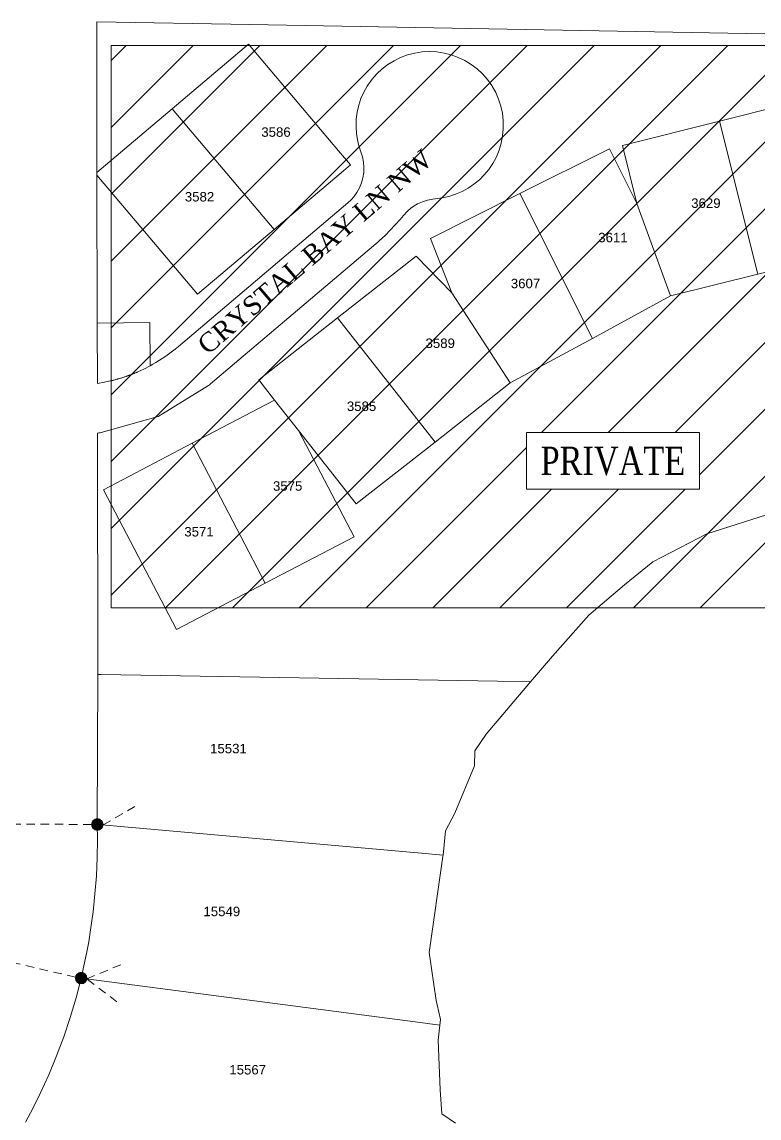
# Model space of a CAD drawing. Header units: feet. Extents: x 865220 to 2774701, y -2240498 to 961524.
# Drawn here: x 2768045 to 2768435, y 956633 to 957213 of the extents above; entities that cross this region are included whole.
import ezdxf

# ---------------------------------------------------------------- set-up
doc = ezdxf.new("R2010")
doc.units = ezdxf.units.FT
doc.header["$LTSCALE"] = 0.015
doc.header["$MEASUREMENT"] = 0
doc.linetypes.add('DASHED', pattern=[5, 3, -2])
for name, color, linetype, lineweight in [('DROP BURIED', 7, 'DASHED', 5), ('Parcels', 7, 'Continuous', 0), ('PROP_TEL', 6, 'Continuous', 5), ('RUNNING LINE (UNDERGROUND)', 10, 'Continuous', 40)]:
    doc.layers.add(name, color=color, linetype=linetype, lineweight=lineweight)
for name, color, linetype in [('NOTES', 7, 'Continuous'), ('Scott County Addresses', 7, 'Continuous'), ('STREET NAME', 7, 'Continuous'), ('TERMINAL SERVING AREAS', 1, 'Continuous')]:
    doc.layers.add(name, color=color, linetype=linetype)
doc.styles.add('Dimensions 100', font='arial.ttf')
doc.styles.add('SIMPLEX', font='times.ttf', dxfattribs={"width": 0.8})
doc.styles.get("Standard").update_dxf_attribs({"font": 'times.ttf'})

# ---------------------------------------------------------------- blocks, each defined once
blk = doc.blocks.new('ACMAP_ANN_TEMPLATE_Scott County Address')
at = {"layer": 'Scott County Addresses', "style": 'Dimensions 100'}
blk.add_attdef('ScottCountyAddress', (0, 0), '', height=50, dxfattribs=at)
blk = doc.blocks.new('Proposed FlowerPot')
at = {"lineweight": 5, "ltscale": 100, "true_color": 0xffffff}
h = blk.add_hatch(color=7, dxfattribs=at)
h.dxf.hatch_style = 1
h.paths.add_polyline_path([(-0.06, 0, 0.414214), (0, -0.06, 0.414214), (0.06, 0, 0.414214), (0, 0.06, 0.414214)])
at = {"lineweight": 5, "ltscale": 100}
blk.add_circle((0, 0), 0.0604, dxfattribs=at)
at = {"layer": 'RUNNING LINE (UNDERGROUND)', "color": 6, "lineweight": 5, "const_width": 0.00907, "flags": 128}
blk.add_lwpolyline([(-0.06, 0, -0.414214), (0, 0.06, -0.414214), (0.06, 0, -0.414214), (0, -0.06, -0.414214), (-0.06, 0)], format="xyb", dxfattribs=at)
at = {"color": 18, "linetype": 'ByBlock', "lineweight": 5, "ltscale": 100, "true_color": 0x000000, "style": 'Dimensions 100'}
blk.add_text('F', height=0.0744, dxfattribs=at).set_placement((-0.029, -0.037))

msp = doc.modelspace()

# ---------------------------------------------------------------- hatches: boundary and pattern name
at = {"layer": 'NOTES', "lineweight": 5, "ltscale": 100}
h = msp.add_hatch(dxfattribs=at)
h.set_pattern_fill('ANSI31', color=1, scale=200)
h.paths.add_polyline_path([(2768092.59, 957200.09), (2768581.68, 957200.09), (2768581.68, 956902.66), (2768092.59, 956902.66)])

# ---------------------------------------------------------------- linework, layer by layer
at = {"layer": 'DROP BURIED', "lineweight": 5, "ltscale": 100}
for points in [[(2768088.25, 956787.79), (2768105.57, 956797.79)], [(2768095.53, 956694.25), (2768079.66, 956706.42), (2768098.13, 956714.08)]]:
    msp.add_lwpolyline(points, dxfattribs=at)
at = {"layer": 'DROP BURIED', "lineweight": 5, "ltscale": 100, "flags": 128}
for points in [[(2768082.21, 956788.05), (2768002.31, 956788.51)], [(2768073.68, 956707.3), (2767995.74, 956725.43), (2767997.41, 956732.59)]]:
    msp.add_lwpolyline(points, dxfattribs=at)
at = {"layer": 'Parcels', "lineweight": 5}
for p, q in [((2768165.99, 957211.09), (2768084.91, 957212.54)), ((2768084.91, 957212.54), (2768084.91, 957212.03)), ((2768084.91, 957212.03), (2768085.05, 957132.96)), ((2768578.92, 957203.71), (2768165.99, 957211.09)), ((2768165.99, 957211.09), (2768165.99, 957211.09)), ((2768165.26, 957200.77), (2768124.79, 957166.56)), ((2768212.9, 957144.42), (2768165.26, 957200.77)), ((2768260.93, 957196.85), (2768257.02, 957196.64)), ((2768257.02, 957196.64), (2768260.93, 957196.85)), ((2768264.83, 957196.66), (2768260.93, 957196.85)), ((2768260.93, 957196.85), (2768264.83, 957196.66)), ((2768238.94, 957189.96), (2768242.18, 957191.97)), ((2768245.69, 957193.69), (2768242.18, 957191.97)), ((2768242.18, 957191.97), (2768245.69, 957193.69)), ((2768249.36, 957195.05), (2768245.69, 957193.69)), ((2768253.15, 957196.04), (2768249.36, 957195.05)), ((2768257.02, 957196.64), (2768253.15, 957196.04)), ((2768268.71, 957196.09), (2768264.83, 957196.66)), ((2768264.83, 957196.66), (2768268.71, 957196.09)), ((2768268.71, 957196.09), (2768272.5, 957195.13)), ((2768272.5, 957195.13), (2768276.18, 957193.8)), ((2768279.71, 957192.1), (2768276.18, 957193.8)), ((2768276.18, 957193.8), (2768279.71, 957192.1)), ((2768283.04, 957190.06), (2768279.71, 957192.1)), ((2768235.91, 957187.65), (2768233.12, 957185.05)), ((2768235.91, 957187.65), (2768238.94, 957189.96)), ((2768286.16, 957187.7), (2768283.04, 957190.06)), ((2768283.04, 957190.06), (2768286.16, 957187.7)), ((2768289.03, 957185.03), (2768286.16, 957187.7)), ((2768286.16, 957187.7), (2768289.03, 957185.03)), ((2768230.59, 957182.19), (2768228.36, 957179.1)), ((2768228.36, 957179.1), (2768230.59, 957182.19)), ((2768233.12, 957185.05), (2768230.59, 957182.19)), ((2768230.59, 957182.19), (2768233.12, 957185.05)), ((2768291.61, 957182.09), (2768289.03, 957185.03)), ((2768289.03, 957185.03), (2768291.61, 957182.09)), ((2768291.61, 957182.09), (2768293.89, 957178.91)), ((2768226.23, 957175.38), (2768224.72, 957171.98)), ((2768224.72, 957171.98), (2768226.23, 957175.38)), ((2768226.23, 957175.38), (2768228.06, 957178.63)), ((2768228.06, 957178.63), (2768228.36, 957179.1)), ((2768294.1, 957178.58), (2768293.89, 957178.91)), ((2768293.89, 957178.91), (2768294.1, 957178.58)), ((2768295.98, 957175.22), (2768294.1, 957178.58)), ((2768297.52, 957171.69), (2768295.98, 957175.22)), ((2768223.54, 957168.45), (2768222.7, 957164.82)), ((2768222.7, 957164.82), (2768223.54, 957168.45)), ((2768224.72, 957171.98), (2768223.54, 957168.45)), ((2768223.54, 957168.45), (2768224.72, 957171.98)), ((2768298.71, 957168.03), (2768297.52, 957171.69)), ((2768298.71, 957168.03), (2768299.53, 957164.27)), ((2768465.8, 957172.99), (2768414.39, 957160.12)), ((2768414.39, 957160.12), (2768465.8, 957172.99)), ((2768124.79, 957166.56), (2768085.05, 957132.96)), ((2768124.79, 957166.56), (2768178.7, 957102.8)), ((2768222.21, 957161.13), (2768222.7, 957164.82)), ((2768299.97, 957160.45), (2768299.53, 957164.27)), ((2768299.53, 957164.27), (2768299.97, 957160.45)), ((2768222.08, 957156.94), (2768222.15, 957160.31)), ((2768222.3, 957153.58), (2768222.08, 957156.94)), ((2768222.15, 957160.31), (2768222.21, 957161.13)), ((2768300.01, 957159.89), (2768299.97, 957160.45)), ((2768299.97, 957160.45), (2768300.01, 957159.89)), ((2768300.01, 957159.89), (2768300.02, 957156.04)), ((2768362.98, 957147.26), (2768414.39, 957160.12)), ((2768434.65, 957079.13), (2768414.39, 957160.12)), ((2768414.39, 957160.12), (2768434.65, 957079.13)), ((2768222.81, 957150.26), (2768222.3, 957153.58)), ((2768299.65, 957152.21), (2768298.91, 957148.44)), ((2768300.02, 957156.04), (2768299.65, 957152.21)), ((2768222.81, 957150.26), (2768223.61, 957146.99)), ((2768223.61, 957146.99), (2768222.81, 957150.26)), ((2768223.61, 957146.99), (2768224.69, 957143.8)), ((2768224.69, 957143.8), (2768223.61, 957146.99)), ((2768296.32, 957141.19), (2768297.79, 957144.75)), ((2768297.79, 957144.75), (2768298.91, 957148.44)), ((2768298.91, 957148.44), (2768297.79, 957144.75)), ((2768308.82, 957121.72), (2768356.22, 957145.42)), ((2768356.22, 957145.42), (2768370.67, 957116.52)), ((2768370.67, 957116.52), (2768362.98, 957147.26)), ((2768212.9, 957144.42), (2768212.9, 957144.42)), ((2768212.9, 957144.42), (2768219.17, 957137.01)), ((2768225.54, 957141.14), (2768224.69, 957143.8)), ((2768225.54, 957141.14), (2768226.08, 957138.39)), ((2768226.08, 957138.39), (2768225.54, 957141.14)), ((2768296.15, 957140.84), (2768294.38, 957137.59)), ((2768296.15, 957140.84), (2768296.32, 957141.19)), ((2768296.32, 957141.19), (2768296.15, 957140.84)), ((2768178.7, 957102.8), (2768215.39, 957133.82)), ((2768219.17, 957137.01), (2768215.39, 957133.82)), ((2768226.3, 957135.61), (2768226.08, 957138.39)), ((2768226.3, 957135.61), (2768226.19, 957132.81)), ((2768226.19, 957132.81), (2768226.3, 957135.61)), ((2768289.96, 957131.66), (2768292.31, 957134.52)), ((2768292.31, 957134.52), (2768289.96, 957131.66)), ((2768292.31, 957134.52), (2768294.38, 957137.59)), ((2768294.38, 957137.59), (2768292.31, 957134.52)), ((2768085.05, 957132.96), (2768085.05, 957131.49)), ((2768085.05, 957131.49), (2768138.23, 957068.58)), ((2768085.05, 957131.49), (2768085.19, 957053.29)), ((2768225, 957127.36), (2768223.94, 957124.77)), ((2768223.94, 957124.77), (2768225, 957127.36)), ((2768225.75, 957130.05), (2768225, 957127.36)), ((2768225, 957127.36), (2768225.75, 957130.05)), ((2768225.75, 957130.05), (2768226.19, 957132.81)), ((2768284.5, 957126.68), (2768287.35, 957129.04)), ((2768287.35, 957129.04), (2768289.96, 957131.66)), ((2768222.59, 957122.33), (2768220.96, 957120.06)), ((2768220.96, 957120.06), (2768222.59, 957122.33)), ((2768222.59, 957122.33), (2768223.94, 957124.77)), ((2768308.82, 957121.72), (2768261.42, 957098.01)), ((2768261.42, 957098.01), (2768308.82, 957121.72)), ((2768274.79, 957121.35), (2768278.19, 957122.82)), ((2768278.19, 957122.82), (2768274.79, 957121.35)), ((2768278.19, 957122.82), (2768281.44, 957124.6)), ((2768281.44, 957124.6), (2768278.19, 957122.82)), ((2768281.44, 957124.6), (2768284.5, 957126.68)), ((2768284.5, 957126.68), (2768281.44, 957124.6)), ((2768308.82, 957121.72), (2768347.11, 957045.15)), ((2768217.82, 957116.84), (2768128.25, 957040.9)), ((2768128.25, 957040.9), (2768217.82, 957116.84)), ((2768217.82, 957116.84), (2768219.47, 957118.38)), ((2768220.96, 957120.06), (2768219.47, 957118.38)), ((2768219.47, 957118.38), (2768220.96, 957120.06)), ((2768251.33, 957114.19), (2768253.75, 957115.8)), ((2768253.75, 957115.8), (2768251.33, 957114.19)), ((2768254.55, 957116.24), (2768253.75, 957115.8)), ((2768254.55, 957116.24), (2768257.19, 957117.44)), ((2768257.19, 957117.44), (2768254.55, 957116.24)), ((2768259.96, 957118.31), (2768257.19, 957117.44)), ((2768259.96, 957118.31), (2768262.81, 957118.85)), ((2768263.99, 957118.97), (2768262.81, 957118.85)), ((2768263.99, 957118.97), (2768267.66, 957119.42)), ((2768271.27, 957120.22), (2768267.66, 957119.42)), ((2768271.27, 957120.22), (2768274.79, 957121.35)), ((2768274.79, 957121.35), (2768271.27, 957120.22)), ((2768388.53, 957067.59), (2768370.67, 957116.52)), ((2768370.67, 957116.52), (2768370.67, 957116.52)), ((2768245.43, 957108.09), (2768247.16, 957110.17)), ((2768247.16, 957110.17), (2768245.43, 957108.09)), ((2768247.16, 957110.17), (2768249.12, 957112.31)), ((2768249.12, 957112.31), (2768251.33, 957114.19)), ((2768242.86, 957105.18), (2768240.19, 957102.36)), ((2768242.86, 957105.18), (2768245.43, 957108.09)), ((2768245.43, 957108.09), (2768242.86, 957105.18)), ((2768138.23, 957068.58), (2768178.7, 957102.8)), ((2768178.7, 957102.8), (2768178.7, 957102.8)), ((2768234.57, 957097), (2768237.43, 957099.63)), ((2768237.43, 957099.63), (2768234.57, 957097)), ((2768240.19, 957102.36), (2768237.43, 957099.63)), ((2768145.07, 957021.07), (2768232.53, 957095.23)), ((2768232.53, 957095.23), (2768233.56, 957096.11)), ((2768233.56, 957096.11), (2768232.53, 957095.23)), ((2768234.57, 957097), (2768233.56, 957096.11)), ((2768261.42, 957098.01), (2768272.73, 957069.33)), ((2768272.73, 957069.33), (2768261.42, 957098.01)), ((2768253.93, 957088.71), (2768212.28, 957055.96)), ((2768212.28, 957055.96), (2768253.93, 957088.71)), ((2768272.73, 957069.33), (2768253.93, 957088.71)), ((2768253.93, 957088.71), (2768272.73, 957069.33)), ((2768434.65, 957079.13), (2768481.55, 957090.86)), ((2768434.65, 957079.13), (2768388.53, 957067.59)), ((2768434.65, 957079.13), (2768434.65, 957079.13)), ((2768303.69, 957021.63), (2768272.73, 957069.33)), ((2768272.73, 957069.33), (2768272.73, 957069.33)), ((2768272.73, 957069.33), (2768303.69, 957021.63)), ((2768388.53, 957067.59), (2768347.11, 957045.15)), ((2768112.92, 957053.52), (2768085.19, 957053.29)), ((2768085.19, 957053.29), (2768085.25, 957021.28)), ((2768113.11, 957030.59), (2768112.92, 957053.52)), ((2768170.62, 957023.2), (2768212.28, 957055.96)), ((2768263.89, 956990.33), (2768212.28, 957055.96)), ((2768212.28, 957055.96), (2768263.89, 956990.33)), ((2768128.25, 957040.9), (2768127.34, 957040.14)), ((2768127.34, 957040.14), (2768128.25, 957040.9)), ((2768303.69, 957021.63), (2768347.11, 957045.15)), ((2768347.11, 957045.15), (2768303.69, 957021.63)), ((2768347.11, 957045.15), (2768347.11, 957045.15)), ((2768121.44, 957035.68), (2768116.2, 957032.33)), ((2768126.43, 957039.39), (2768121.44, 957035.68)), ((2768127.34, 957040.14), (2768126.43, 957039.39)), ((2768109.89, 957028.95), (2768106.6, 957027.44)), ((2768113.11, 957030.59), (2768109.89, 957028.95)), ((2768109.89, 957028.95), (2768113.11, 957030.59)), ((2768114.67, 957031.44), (2768113.11, 957030.59)), ((2768113.11, 957030.59), (2768114.67, 957031.44)), ((2768113.11, 957030.59), (2768113.11, 957030.59)), ((2768116.2, 957032.33), (2768114.67, 957031.44)), ((2768114.67, 957031.44), (2768116.2, 957032.33)), ((2768093.21, 957022.89), (2768092.92, 957022.82)), ((2768092.92, 957022.82), (2768093.21, 957022.89)), ((2768093.51, 957022.96), (2768093.21, 957022.89)), ((2768093.8, 957023.04), (2768093.51, 957022.96)), ((2768094.09, 957023.12), (2768093.8, 957023.04)), ((2768093.8, 957023.04), (2768094.09, 957023.12)), ((2768094.67, 957023.27), (2768094.09, 957023.12)), ((2768094.96, 957023.35), (2768094.67, 957023.27)), ((2768094.96, 957023.35), (2768095.25, 957023.43)), ((2768095.54, 957023.51), (2768095.25, 957023.43)), ((2768095.25, 957023.43), (2768095.54, 957023.51)), ((2768095.83, 957023.59), (2768095.54, 957023.51)), ((2768095.54, 957023.51), (2768095.83, 957023.59)), ((2768096.12, 957023.68), (2768095.83, 957023.59)), ((2768096.41, 957023.76), (2768096.12, 957023.68)), ((2768096.12, 957023.68), (2768096.41, 957023.76)), ((2768096.99, 957023.93), (2768096.41, 957023.76)), ((2768096.41, 957023.76), (2768096.99, 957023.93)), ((2768096.99, 957023.93), (2768097.57, 957024.11)), ((2768097.57, 957024.11), (2768097.85, 957024.19)), ((2768097.85, 957024.19), (2768098.14, 957024.28)), ((2768098.43, 957024.38), (2768098.14, 957024.28)), ((2768098.14, 957024.28), (2768098.43, 957024.38)), ((2768098.71, 957024.47), (2768098.43, 957024.38)), ((2768098.43, 957024.38), (2768098.71, 957024.47)), ((2768099.29, 957024.65), (2768098.71, 957024.47)), ((2768098.71, 957024.47), (2768099.29, 957024.65)), ((2768099.57, 957024.75), (2768099.29, 957024.65)), ((2768099.86, 957024.84), (2768099.57, 957024.75)), ((2768099.57, 957024.75), (2768099.86, 957024.84)), ((2768099.86, 957024.84), (2768100.43, 957025.04)), ((2768100.71, 957025.14), (2768100.43, 957025.04)), ((2768100.43, 957025.04), (2768100.71, 957025.14)), ((2768101, 957025.24), (2768100.71, 957025.14)), ((2768100.71, 957025.14), (2768101, 957025.24)), ((2768101.28, 957025.34), (2768101, 957025.24)), ((2768101, 957025.24), (2768101.28, 957025.34)), ((2768101.28, 957025.34), (2768101.56, 957025.44)), ((2768101.85, 957025.54), (2768101.56, 957025.44)), ((2768101.56, 957025.44), (2768101.85, 957025.54)), ((2768101.85, 957025.54), (2768102.13, 957025.65)), ((2768102.13, 957025.65), (2768102.41, 957025.75)), ((2768102.69, 957025.86), (2768102.41, 957025.75)), ((2768102.41, 957025.75), (2768102.69, 957025.86)), ((2768103.26, 957026.07), (2768102.69, 957025.86)), ((2768102.69, 957025.86), (2768103.26, 957026.07)), ((2768103.54, 957026.18), (2768103.26, 957026.07)), ((2768103.26, 957026.07), (2768103.54, 957026.18)), ((2768103.82, 957026.29), (2768103.54, 957026.18)), ((2768103.54, 957026.18), (2768103.82, 957026.29)), ((2768103.82, 957026.29), (2768104.1, 957026.4)), ((2768104.38, 957026.51), (2768104.1, 957026.4)), ((2768104.66, 957026.63), (2768104.38, 957026.51)), ((2768104.38, 957026.51), (2768104.66, 957026.63)), ((2768104.94, 957026.74), (2768104.66, 957026.63)), ((2768105.49, 957026.97), (2768104.94, 957026.74)), ((2768105.77, 957027.09), (2768105.49, 957026.97)), ((2768105.49, 957026.97), (2768105.77, 957027.09)), ((2768106.05, 957027.2), (2768105.77, 957027.09)), ((2768105.77, 957027.09), (2768106.05, 957027.2)), ((2768106.33, 957027.32), (2768106.05, 957027.2)), ((2768106.6, 957027.44), (2768106.33, 957027.32)), ((2768170.62, 957023.2), (2768179.04, 957012.49)), ((2768179.04, 957012.49), (2768170.62, 957023.2)), ((2768089.1, 957021.96), (2768085.25, 957021.28)), ((2768092.92, 957022.82), (2768089.1, 957021.96)), ((2768089.1, 957021.96), (2768092.92, 957022.82)), ((2768117.41, 957003.79), (2768144.01, 957020.18)), ((2768144.01, 957020.18), (2768117.41, 957003.79)), ((2768144.01, 957020.18), (2768144.54, 957020.63)), ((2768144.54, 957020.63), (2768144.01, 957020.18)), ((2768145.07, 957021.07), (2768144.54, 957020.63)), ((2768303.69, 957021.63), (2768263.89, 956990.33)), ((2768135.38, 956989.66), (2768179.04, 957012.49)), ((2768191.6, 956996.52), (2768179.04, 957012.49)), ((2768179.04, 957012.49), (2768191.6, 956996.52)), ((2768087.34, 956995.31), (2768117.41, 957003.79)), ((2768085.98, 956995.14), (2768085.29, 956995.05)), ((2768085.29, 956995.05), (2768085.29, 956995.05)), ((2768085.29, 956995.05), (2768085.51, 956867.36)), ((2768085.98, 956995.14), (2768086.66, 956995.22)), ((2768086.66, 956995.22), (2768087.34, 956995.31)), ((2768221.03, 956940.23), (2768191.6, 956996.52)), ((2768191.6, 956996.52), (2768191.6, 956996.52)), ((2768191.6, 956996.52), (2768222.23, 956957.57)), ((2768222.23, 956957.57), (2768191.6, 956996.52)), ((2768088.42, 956965.1), (2768135.38, 956989.66)), ((2768174.07, 956915.67), (2768135.38, 956989.66)), ((2768222.23, 956957.57), (2768263.89, 956990.33)), ((2768263.89, 956990.33), (2768263.89, 956990.33)), ((2768088.42, 956965.1), (2768127.11, 956891.12)), ((2768407.72, 956941.7), (2768443.16, 956953.06)), ((2768379.03, 956927.04), (2768407.72, 956941.7)), ((2768174.07, 956915.67), (2768221.03, 956940.23)), ((2768221.03, 956940.23), (2768174.07, 956915.67)), ((2768364.06, 956914.73), (2768379.03, 956927.04)), ((2768174.07, 956915.67), (2768127.11, 956891.12)), ((2768174.07, 956915.67), (2768174.07, 956915.67)), ((2768345.34, 956898.82), (2768364.06, 956914.73)), ((2768325.98, 956877.14), (2768345.34, 956898.82)), ((2768314.47, 956863.56), (2768325.98, 956877.14)), ((2768085.51, 956867.36), (2768085.23, 956788.05)), ((2768087.32, 956867.33), (2768085.51, 956867.36)), ((2768085.51, 956867.36), (2768087.32, 956867.33)), ((2768296.89, 956863.85), (2768087.32, 956867.33)), ((2768087.32, 956867.33), (2768087.32, 956867.33)), ((2768290.97, 956835.81), (2768314.47, 956863.56)), ((2768314.47, 956863.56), (2768296.89, 956863.85)), ((2768296.89, 956863.85), (2768314.47, 956863.56)), ((2768285, 956827), (2768290.97, 956835.81)), ((2768284.84, 956819.12), (2768285, 956827)), ((2768274.34, 956794.1), (2768284.84, 956819.12)), ((2768269.42, 956784.74), (2768274.34, 956794.1)), ((2768085.23, 956788.05), (2768085.26, 956780.13)), ((2768085.23, 956788.05), (2768087.58, 956787.85)), ((2768256.72, 956772.87), (2768087.58, 956787.85)), ((2768087.58, 956787.85), (2768256.72, 956772.87)), ((2768085.26, 956780.13), (2768085.13, 956770.52)), ((2768268.69, 956777.21), (2768269.42, 956784.74)), ((2768268.16, 956771.85), (2768268.69, 956777.21)), ((2768085.13, 956770.52), (2768084.71, 956760.93)), ((2768268.16, 956771.85), (2768256.72, 956772.87)), ((2768256.72, 956772.87), (2768268.16, 956771.85)), ((2768260.74, 956720.27), (2768268.09, 956771.11)), ((2768268.09, 956771.11), (2768268.16, 956771.85)), ((2768268.16, 956771.85), (2768268.16, 956771.85)), ((2768084.71, 956760.93), (2768083.99, 956751.36)), ((2768083.99, 956751.36), (2768082.98, 956741.81)), ((2768082.98, 956741.81), (2768081.67, 956732.3)), ((2768081.67, 956732.3), (2768080.65, 956726.06)), ((2768080.65, 956726.06), (2768079.5, 956719.84)), ((2768079.5, 956719.84), (2768078.15, 956713.31)), ((2768264.43, 956694.97), (2768260.74, 956720.27)), ((2768078.15, 956713.31), (2768076.66, 956706.81)), ((2768076.66, 956706.81), (2768073.95, 956696.35)), ((2768076.66, 956706.81), (2768253.38, 956683.62)), ((2768073.95, 956696.35), (2768070.88, 956686)), ((2768264.99, 956692.65), (2768264.43, 956694.97)), ((2768266.85, 956684.93), (2768264.99, 956692.65)), ((2768070.88, 956686), (2768067.45, 956675.76)), ((2768253.38, 956683.62), (2768266.5, 956681.9)), ((2768265.58, 956673.92), (2768266.5, 956681.9)), ((2768266.5, 956681.9), (2768266.85, 956684.93)), ((2768266.5, 956681.9), (2768266.5, 956681.9)), ((2768067.45, 956675.76), (2768063.67, 956665.64)), ((2768266.61, 956647.62), (2768265.58, 956673.92)), ((2768063.67, 956665.64), (2768059.53, 956655.66)), ((2768059.53, 956655.66), (2768055.05, 956645.83)), ((2768267.41, 956634.99), (2768266.61, 956647.62)), ((2768055.05, 956645.83), (2768051.25, 956638.13)), ((2768051.25, 956638.13), (2768047.23, 956630.54)), ((2768274.67, 956630.11), (2768267.41, 956634.99))]:
    msp.add_line(p, q, dxfattribs=at)
at = {"layer": 'TERMINAL SERVING AREAS', "lineweight": 5, "ltscale": 50}
msp.add_lwpolyline([(2768092.59, 957200.09), (2768581.68, 957200.09), (2768581.68, 956902.66), (2768092.59, 956902.66)], close=True, dxfattribs=at)

# ---------------------------------------------------------------- block references
at = {"layer": 'PROP_TEL', "lineweight": 5, "xscale": 50, "yscale": 50, "zscale": 50}
for p in [(2768085.23, 956788.05), (2768076.66, 956706.81)]:
    msp.add_blockref('Proposed FlowerPot', p, dxfattribs=at)
at = {"layer": 'Scott County Addresses', "lineweight": 5, "xscale": 0.1, "yscale": 0.1, "zscale": 0.1}
for p, values in [((2768171.98, 957151.79), {'ScottCountyAddress': '3586'}), ((2768131.52, 957117.57), {'ScottCountyAddress': '3582'}), ((2768399.41, 957114.18), {'ScottCountyAddress': '3629'}), ((2768350.23, 957096.01), {'ScottCountyAddress': '3611'}), ((2768303.98, 957071.7), {'ScottCountyAddress': '3607'}), ((2768258.87, 957040.09), {'ScottCountyAddress': '3589'}), ((2768217.25, 957006.76), {'ScottCountyAddress': '3585'}), ((2768178.16, 956964.58), {'ScottCountyAddress': '3575'}), ((2768131.25, 956940.39), {'ScottCountyAddress': '3571'}), ((2768144.89, 956825.7), {'ScottCountyAddress': '15531'}), ((2768141.38, 956739.55), {'ScottCountyAddress': '15549'}), ((2768155.07, 956655.83), {'ScottCountyAddress': '15567'})]:
    msp.add_blockref('ACMAP_ANN_TEMPLATE_Scott County Address', p, dxfattribs=at).add_auto_attribs(values)

# ---------------------------------------------------------------- texts
at = {"layer": 'STREET NAME', "lineweight": 5, "ltscale": 40, "insert": (2768137.17, 957043.68), "char_height": 10, "attachment_point": 1, "rotation": 40.4911}
msp.add_mtext('CRYSTAL BAY LN NW', dxfattribs=at)

# ---------------------------------------------------------------- next in the draw order: texts
at = {"layer": 'NOTES', "color": 1, "lineweight": 5, "ltscale": 0.5, "insert": (2768319.72, 956987.9), "char_height": 15, "attachment_point": 1, "style": 'SIMPLEX', "bg_fill": 19, "box_fill_scale": 1.5, "bg_fill_color": 256, "bg_fill_transparency": 0}
msp.add_mtext('PRIVATE', dxfattribs=at)

doc.saveas('drawing.dxf')
